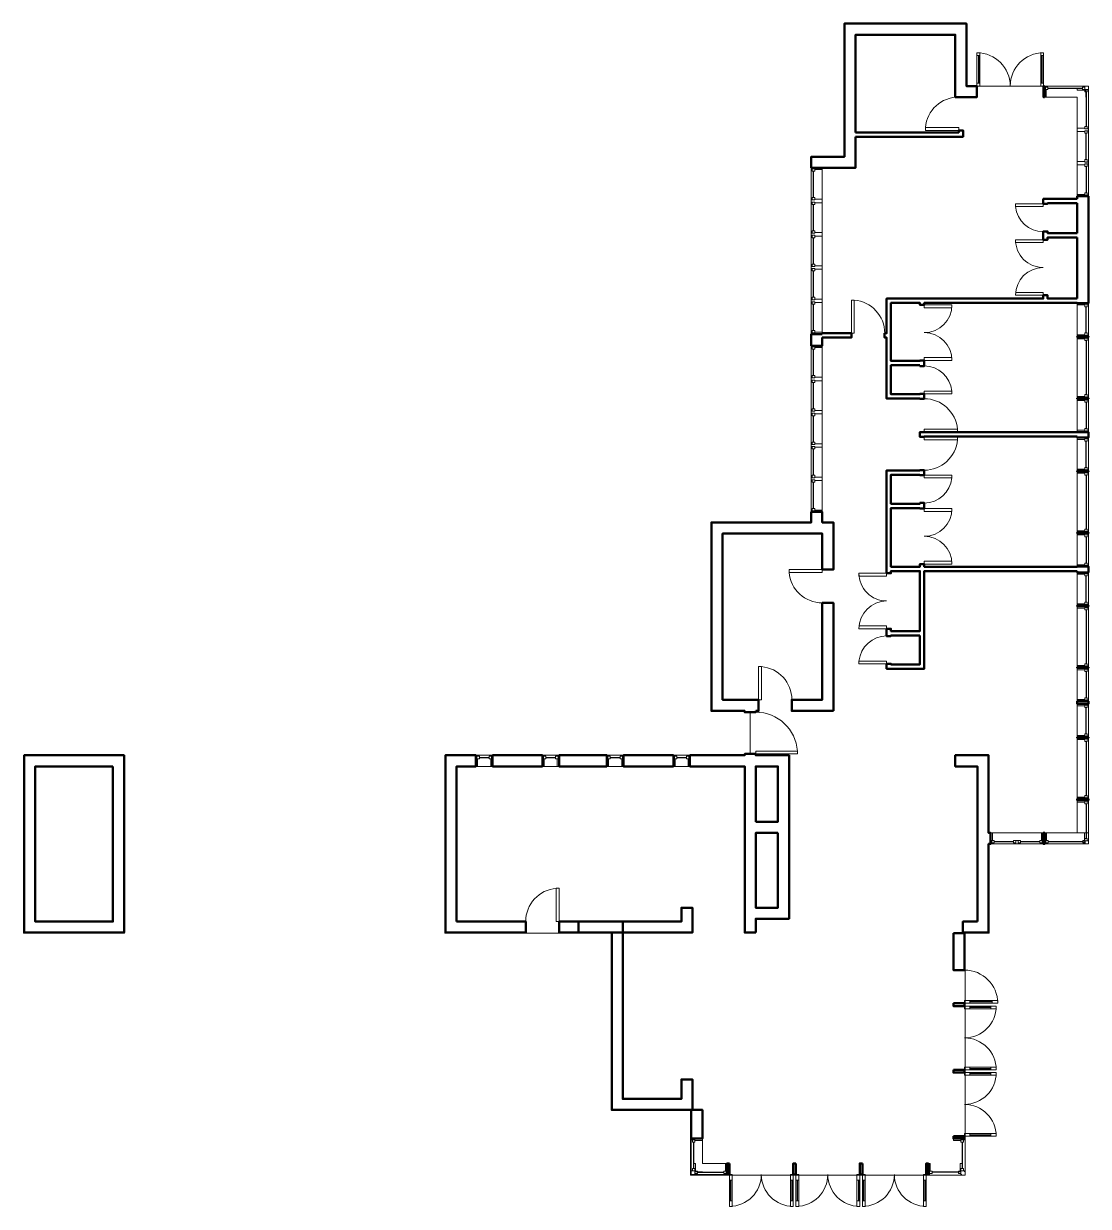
# Model space of a CAD drawing. Header units: inches. Extents: x -421 to 347, y -406 to 447.
import ezdxf

# ---------------------------------------------------------------- set-up
doc = ezdxf.new("R2010")
doc.units = ezdxf.units.IN
doc.header["$MEASUREMENT"] = 0
for name, color, linetype, lineweight in [('A-DOOR', 4, 'Continuous', 13), ('A-DOOR-GLAZ', 140, 'Continuous', 30), ('A-FLOR-OTLN', 80, 'Continuous', 13), ('A-GLAZ-FRAM', 90, 'Continuous', 20), ('A-GLAZ-GLAS', 3, 'Continuous', 30), ('A-WALL', 5, 'Continuous', 13), ('HaynesCAD', 8, 'Continuous', 9), ('I-WALL', 5, 'Continuous', 13)]:
    doc.layers.add(name, color=color, linetype=linetype, lineweight=lineweight)

# ---------------------------------------------------------------- blocks, each defined once
blk = doc.blocks.new('HaynesCAD_Single-Flush - 30_ x 84_-221923-Ground Floor-227157-_3D_')
at = {"layer": 'A-DOOR', "color": 130, "lineweight": 20}
blk.add_polyline3d([(13, 4, 0), (13, 34, 0), (15, 34, 0), (15, 4, 0), (13, 4, 0)], dxfattribs=at)
at = {"layer": 'A-DOOR', "color": 120, "lineweight": 9}
blk.add_arc((15, 4), 30.07, 93.81407, 180, dxfattribs=at)
blk = doc.blocks.new('HaynesCAD_Single-Flush - 24_ x 84_-221919-Ground Floor-227158-_3D_')
at = {"layer": 'A-DOOR', "color": 130, "lineweight": 20}
blk.add_polyline3d([(10, 4, 0), (10, 27.98, 0), (12, 27.98, 0), (12, 4, 0), (10, 4, 0)], dxfattribs=at)
at = {"layer": 'A-DOOR', "color": 120, "lineweight": 9}
blk.add_arc((12, 4), 24.07, 94.76693, 180, dxfattribs=at)
blk = doc.blocks.new('HaynesCAD_Single-Flush - 24_ x 84_-221920-Ground Floor-227159-_3D_')
at = {"layer": 'A-DOOR', "color": 130, "lineweight": 20}
blk.add_polyline3d([(10, -4, 0), (10, -27.98, 0), (12, -27.98, 0), (12, -4, 0), (10, -4, 0)], dxfattribs=at)
at = {"layer": 'A-DOOR', "color": 120, "lineweight": 9}
blk.add_arc((12, -4), 24.07, 180, 265.23307, dxfattribs=at)
blk = doc.blocks.new('HaynesCAD_Single-Flush - 24_ x 84_-221962-Ground Floor-227160-_3D_')
at = {"layer": 'A-DOOR', "color": 130, "lineweight": 20}
blk.add_polyline3d([(10, -1.56, 0), (10, -25.55, 0), (12, -25.55, 0), (12, -1.56, 0), (10, -1.56, 0)], dxfattribs=at)
at = {"layer": 'A-DOOR', "color": 120, "lineweight": 9}
blk.add_arc((12, -1.56), 24.07, 180, 265.23307, dxfattribs=at)
blk = doc.blocks.new('HaynesCAD_Double-Glass 1 - 48_ x 84_-221921-Ground Floor-227161-_3D_')
at = {"layer": 'A-DOOR', "color": 120, "lineweight": 9}
for p, q in [((-24.02, 6.09), (-24.02, 26.09)), ((-22, 6.09), (-22, 26.09)), ((22, 6.09), (22, 26.09)), ((24, 6.09), (24, 26.09))]:
    blk.add_line(p, q, dxfattribs=at)
at = {"layer": 'A-DOOR', "color": 130, "lineweight": 20}
for points in [[(-22, 28.09, 0), (-22, 26.09, 0), (-24.02, 26.09, 0), (-24.02, 28.09, 0), (-22, 28.09, 0)], [(22, 28.09, 0), (24, 28.09, 0), (24, 26.09, 0), (22, 26.09, 0), (22, 28.09, 0)], [(-22, 4.09, 0), (-24.02, 4.09, 0), (-24.02, 6.09, 0), (-22, 6.09, 0), (-22, 4.09, 0)], [(22, 4.09, 0), (24, 4.09, 0), (24, 6.09, 0), (22, 6.09, 0), (22, 4.09, 0)]]:
    blk.add_polyline3d(points, dxfattribs=at)
at = {"layer": 'A-DOOR', "color": 120, "lineweight": 9}
for centre, radius, start, end in [((-24.02, 4.09), 24, 360, 90), ((24, 4.07), 24.02, 90, 179.94994)]:
    blk.add_arc(centre, radius, start, end, dxfattribs=at)
at = {"layer": 'A-DOOR-GLAZ'}
for p, q in [((-23, 26.09), (-23, 6.09)), ((23, 6.09), (23, 26.09))]:
    blk.add_line(p, q, dxfattribs=at)
blk = doc.blocks.new('HaynesCAD_Fixed - 12_ x 36_-221924-Ground Floor-227162-_3D_')
at = {"layer": 'A-GLAZ-FRAM'}
for points in [[(-7.5, 4, 0), (-6.75, 4, 0), (-6.75, 1.5, 0), (-6.25, 1.5, 0), (-6.25, -4, 0), (-7.5, -4, 0)], [(-5, 3.25, 0), (-5, 1.5, 0), (-6.75, 1.5, 0), (-6.75, 3.25, 0), (-5, 3.25, 0)], [(2, 3.25, 0), (2, 1.5, 0), (3.75, 1.5, 0), (3.75, 3.25, 0), (2, 3.25, 0)], [(4.5, -4, 0), (3.25, -4, 0), (3.25, 1.5, 0), (3.75, 1.5, 0), (3.75, 4, 0), (4.5, 4, 0)]]:
    blk.add_polyline3d(points, dxfattribs=at)
at = {"layer": 'A-GLAZ-GLAS'}
blk.add_line((-5, 2.375), (2, 2.375), dxfattribs=at)
blk = doc.blocks.new('HaynesCAD_Single-Flush - 24_ x 84_-221961-Ground Floor-227163-_3D_')
at = {"layer": 'A-DOOR', "color": 130, "lineweight": 20}
blk.add_polyline3d([(10, 1.56, 0), (10, 25.55, 0), (12, 25.55, 0), (12, 1.56, 0), (10, 1.56, 0)], dxfattribs=at)
at = {"layer": 'A-DOOR', "color": 120, "lineweight": 9}
blk.add_arc((12, 1.56), 24.07, 94.76693, 180, dxfattribs=at)
blk = doc.blocks.new('HaynesCAD_Casement with Trim - 24_ x 24_-221925-Ground Floor-227164-_3D_')
at = {"layer": 'A-GLAZ-FRAM'}
for points in [[(-12, 4, 0), (-11.25, 4, 0), (-11.25, 1.5, 0), (-10.75, 1.5, 0), (-10.75, -4, 0), (-12, -4, 0)], [(-9.5, 3.25, 0), (-9.5, 1.5, 0), (-11.25, 1.5, 0), (-11.25, 3.25, 0), (-9.5, 3.25, 0)], [(9.5, 3.25, 0), (9.5, 1.5, 0), (11.25, 1.5, 0), (11.25, 3.25, 0), (9.5, 3.25, 0)], [(12, -4, 0), (10.75, -4, 0), (10.75, 1.5, 0), (11.25, 1.5, 0), (11.25, 4, 0), (12, 4, 0)]]:
    blk.add_polyline3d(points, dxfattribs=at)
at = {"layer": 'A-GLAZ-GLAS'}
blk.add_line((-9.5, 2.375), (9.5, 2.375), dxfattribs=at)
blk = doc.blocks.new('HaynesCAD_Transom with Trim - Haynes Transom-221918-Ground Floor-227165-_3D_')
at = {"layer": 'A-GLAZ-FRAM'}
for points in [[(-13.5, 4, 0), (-12.75, 4, 0), (-12.75, 1.5, 0), (-12.25, 1.5, 0), (-12.25, -4, 0), (-13.5, -4, 0)], [(-11, 3.25, 0), (-11, 1.5, 0), (-12.75, 1.5, 0), (-12.75, 3.25, 0), (-11, 3.25, 0)], [(8, 3.25, 0), (8, 1.5, 0), (9.75, 1.5, 0), (9.75, 3.25, 0), (8, 3.25, 0)], [(10.5, -4, 0), (9.25, -4, 0), (9.25, 1.5, 0), (9.75, 1.5, 0), (9.75, 4, 0), (10.5, 4, 0)]]:
    blk.add_polyline3d(points, dxfattribs=at)
at = {"layer": 'A-GLAZ-GLAS'}
blk.add_line((-11, 2.375), (8, 2.375), dxfattribs=at)
blk = doc.blocks.new('HaynesCAD_Casement with Trim - 24_ x 24_-221927-Ground Floor-227166-_3D_')
at = {"layer": 'A-GLAZ-FRAM'}
for points in [[(-12, -4, 0), (-11.25, -4, 0), (-11.25, -1.5, 0), (-10.75, -1.5, 0), (-10.75, 4, 0), (-12, 4, 0)], [(12, 4, 0), (10.75, 4, 0), (10.75, -1.5, 0), (11.25, -1.5, 0), (11.25, -4, 0), (12, -4, 0)], [(-9.5, -3.25, 0), (-9.5, -1.5, 0), (-11.25, -1.5, 0), (-11.25, -3.25, 0), (-9.5, -3.25, 0)], [(9.5, -3.25, 0), (9.5, -1.5, 0), (11.25, -1.5, 0), (11.25, -3.25, 0), (9.5, -3.25, 0)]]:
    blk.add_polyline3d(points, dxfattribs=at)
at = {"layer": 'A-GLAZ-GLAS'}
blk.add_line((-9.5, -2.375), (9.5, -2.375), dxfattribs=at)
blk = doc.blocks.new('HaynesCAD_Fixed with Trim - 44_ x 24_-221932-Ground Floor-227167-_3D_')
at = {"layer": 'A-GLAZ-FRAM'}
for points in [[(-23.5, 4, 0), (-22.75, 4, 0), (-22.75, 1.5, 0), (-22.25, 1.5, 0), (-22.25, -4, 0), (-23.5, -4, 0)], [(-21, 3.25, 0), (-21, 1.5, 0), (-22.75, 1.5, 0), (-22.75, 3.25, 0), (-21, 3.25, 0)], [(18, 3.25, 0), (18, 1.5, 0), (19.75, 1.5, 0), (19.75, 3.25, 0), (18, 3.25, 0)], [(20.5, -4, 0), (19.25, -4, 0), (19.25, 1.5, 0), (19.75, 1.5, 0), (19.75, 4, 0), (20.5, 4, 0)]]:
    blk.add_polyline3d(points, dxfattribs=at)
at = {"layer": 'A-GLAZ-GLAS'}
blk.add_line((-21, 2.375), (18, 2.375), dxfattribs=at)
blk = doc.blocks.new('HaynesCAD_Casement with Trim - 24_ x 48_-221929-Ground Floor-227168-_3D_')
at = {"layer": 'A-GLAZ-FRAM'}
for points in [[(-12, 4, 0), (-11.25, 4, 0), (-11.25, 1.5, 0), (-10.75, 1.5, 0), (-10.75, -4, 0), (-12, -4, 0)], [(-9.5, 3.25, 0), (-9.5, 1.5, 0), (-11.25, 1.5, 0), (-11.25, 3.25, 0), (-9.5, 3.25, 0)], [(9.5, 3.25, 0), (9.5, 1.5, 0), (11.25, 1.5, 0), (11.25, 3.25, 0), (9.5, 3.25, 0)], [(12, -4, 0), (10.75, -4, 0), (10.75, 1.5, 0), (11.25, 1.5, 0), (11.25, 4, 0), (12, 4, 0)]]:
    blk.add_polyline3d(points, dxfattribs=at)
at = {"layer": 'A-GLAZ-GLAS'}
blk.add_line((-9.5, 2.375), (9.5, 2.375), dxfattribs=at)
blk = doc.blocks.new('HaynesCAD_Casement with Trim - 24_ x 48_-221928-Ground Floor-227169-_3D_')
at = {"layer": 'A-GLAZ-FRAM'}
for points in [[(-12, -4, 0), (-11.25, -4, 0), (-11.25, -1.5, 0), (-10.75, -1.5, 0), (-10.75, 4, 0), (-12, 4, 0)], [(12, 4, 0), (10.75, 4, 0), (10.75, -1.5, 0), (11.25, -1.5, 0), (11.25, -4, 0), (12, -4, 0)], [(-9.5, -3.25, 0), (-9.5, -1.5, 0), (-11.25, -1.5, 0), (-11.25, -3.25, 0), (-9.5, -3.25, 0)], [(9.5, -3.25, 0), (9.5, -1.5, 0), (11.25, -1.5, 0), (11.25, -3.25, 0), (9.5, -3.25, 0)]]:
    blk.add_polyline3d(points, dxfattribs=at)
at = {"layer": 'A-GLAZ-GLAS'}
blk.add_line((-9.5, -2.375), (9.5, -2.375), dxfattribs=at)
blk = doc.blocks.new('HaynesCAD_Fixed with Trim - 44_ x 48_-221931-Ground Floor-227170-_3D_')
at = {"layer": 'A-GLAZ-FRAM'}
for points in [[(-23.5, 4, 0), (-22.75, 4, 0), (-22.75, 1.5, 0), (-22.25, 1.5, 0), (-22.25, -4, 0), (-23.5, -4, 0)], [(-21, 3.25, 0), (-21, 1.5, 0), (-22.75, 1.5, 0), (-22.75, 3.25, 0), (-21, 3.25, 0)], [(18, 3.25, 0), (18, 1.5, 0), (19.75, 1.5, 0), (19.75, 3.25, 0), (18, 3.25, 0)], [(20.5, -4, 0), (19.25, -4, 0), (19.25, 1.5, 0), (19.75, 1.5, 0), (19.75, 4, 0), (20.5, 4, 0)]]:
    blk.add_polyline3d(points, dxfattribs=at)
at = {"layer": 'A-GLAZ-GLAS'}
blk.add_line((-21, 2.375), (18, 2.375), dxfattribs=at)
blk = doc.blocks.new('HaynesCAD_Fixed-Frameless Left - 30_ x 48_-221930-Ground Floor-227171-_3D_')
at = {"layer": 'A-GLAZ-FRAM'}
for points in [[(-16.5, 4, 0), (-15.75, 4, 0), (-15.75, 1.5, 0), (-15.25, 1.5, 0), (-15.25, -4, 0), (-16.5, -4, 0)], [(-14, 3.25, 0), (-14, 1.5, 0), (-15.75, 1.5, 0), (-15.75, 3.25, 0), (-14, 3.25, 0)], [(11, 3.25, 0), (11, 1.5, 0), (12.75, 1.5, 0), (12.75, 3.25, 0), (11, 3.25, 0)], [(13.5, -4, 0), (13.5, 1.5, 0), (12.75, 1.5, 0), (12.75, 4, 0), (13.5, 4, 0)]]:
    blk.add_polyline3d(points, dxfattribs=at)
at = {"layer": 'A-GLAZ-GLAS'}
blk.add_line((-14, 2.375), (11, 2.375), dxfattribs=at)
blk = doc.blocks.new('HaynesCAD_Fixed-Frameless Right - 30_ x 48_-221933-Ground Floor-227172-_3D_')
at = {"layer": 'A-GLAZ-FRAM'}
for points in [[(-16.5, 4, 0), (-15.75, 4, 0), (-15.75, 1.5, 0), (-15.25, 1.5, 0), (-15.25, -4, 0), (-16.5, -4, 0)], [(-14, 3.25, 0), (-14, 1.5, 0), (-15.75, 1.5, 0), (-15.75, 3.25, 0), (-14, 3.25, 0)], [(11, 3.25, 0), (11, 1.5, 0), (12.75, 1.5, 0), (12.75, 3.25, 0), (11, 3.25, 0)], [(13.5, -4, 0), (12.25, -4, 0), (12.25, 1.5, 0), (12.75, 1.5, 0), (12.75, 4, 0), (13.5, 4, 0)]]:
    blk.add_polyline3d(points, dxfattribs=at)
at = {"layer": 'A-GLAZ-GLAS'}
blk.add_line((-14, 2.375), (11, 2.375), dxfattribs=at)
blk = doc.blocks.new('HaynesCAD_Fixed-Frameless Right - 30_ x 24_-221926-Ground Floor-227173-_3D_')
at = {"layer": 'A-GLAZ-FRAM'}
for points in [[(-16.5, 4, 0), (-15.75, 4, 0), (-15.75, 1.5, 0), (-15.25, 1.5, 0), (-15.25, -4, 0), (-16.5, -4, 0)], [(-14, 3.25, 0), (-14, 1.5, 0), (-15.75, 1.5, 0), (-15.75, 3.25, 0), (-14, 3.25, 0)], [(11, 3.25, 0), (11, 1.5, 0), (12.75, 1.5, 0), (12.75, 3.25, 0), (11, 3.25, 0)], [(13.5, -4, 0), (12.25, -4, 0), (12.25, 1.5, 0), (12.75, 1.5, 0), (12.75, 4, 0), (13.5, 4, 0)]]:
    blk.add_polyline3d(points, dxfattribs=at)
at = {"layer": 'A-GLAZ-GLAS'}
blk.add_line((-14, 2.375), (11, 2.375), dxfattribs=at)
blk = doc.blocks.new('HaynesCAD_Fixed-Frameless Left - 30_ x 24_-221922-Ground Floor-227174-_3D_')
at = {"layer": 'A-GLAZ-FRAM'}
for points in [[(-16.5, 4, 0), (-15.75, 4, 0), (-15.75, 1.5, 0), (-15.25, 1.5, 0), (-15.25, -4, 0), (-16.5, -4, 0)], [(-14, 3.25, 0), (-14, 1.5, 0), (-15.75, 1.5, 0), (-15.75, 3.25, 0), (-14, 3.25, 0)], [(11, 3.25, 0), (11, 1.5, 0), (12.75, 1.5, 0), (12.75, 3.25, 0), (11, 3.25, 0)], [(13.5, -4, 0), (13.5, 1.5, 0), (12.75, 1.5, 0), (12.75, 4, 0), (13.5, 4, 0)]]:
    blk.add_polyline3d(points, dxfattribs=at)
at = {"layer": 'A-GLAZ-GLAS'}
blk.add_line((-14, 2.375), (11, 2.375), dxfattribs=at)
blk = doc.blocks.new('HaynesCAD_Casement Dbl with Trim - 38_ x 48_-221934-Ground Floor-227175-_3D_')
at = {"layer": 'A-GLAZ-FRAM'}
for points in [[(-19, 4.75, 0), (-18.25, 4.75, 0), (-18.25, 2.25, 0), (-17.75, 2.25, 0), (-17.75, -3.25, 0), (-19, -3.25, 0)], [(-16.5, 4, 0), (-16.5, 2.25, 0), (-18.25, 2.25, 0), (-18.25, 4, 0), (-16.5, 4, 0)], [(-0.75, 4, 0), (-0.75, 2.25, 0), (-2.5, 2.25, 0), (-2.5, 4, 0), (-0.75, 4, 0)], [(0.75, 4.75, 0), (0.75, 2.25, 0), (-0.75, 2.25, 0), (-0.75, 4.75, 0), (0.75, 4.75, 0)], [(0.75, 4, 0), (0.75, 2.25, 0), (2.5, 2.25, 0), (2.5, 4, 0), (0.75, 4, 0)], [(16.5, 4, 0), (16.5, 2.25, 0), (18.25, 2.25, 0), (18.25, 4, 0), (16.5, 4, 0)], [(17.75, 2.25, 0), (17.75, -3.25, 0), (19, -3.25, 0)], [(18.25, 2.25, 0), (18.25, 4.75, 0), (19, 4.75, 0)]]:
    blk.add_polyline3d(points, dxfattribs=at)
at = {"layer": 'A-GLAZ-GLAS'}
for p, q in [((-16.5, 3.125), (-2.5, 3.125)), ((2.5, 3.125), (16.5, 3.125))]:
    blk.add_line(p, q, dxfattribs=at)
blk = doc.blocks.new('HaynesCAD_Double-Glass 1 - 48_ x 102_-222004-Ground Floor-227176-_3D_')
at = {"layer": 'A-DOOR', "color": 120, "lineweight": 9}
for p, q in [((-23.02, -8.09), (-23.02, -23.09)), ((-21, -8.09), (-21, -23.09)), ((21, -8.09), (21, -23.09)), ((23, -8.09), (23, -23.09))]:
    blk.add_line(p, q, dxfattribs=at)
at = {"layer": 'A-DOOR', "color": 130, "lineweight": 20}
for points in [[(-21, -4.09, 0), (-23.02, -4.09, 0), (-23.02, -8.09, 0), (-21, -8.09, 0), (-21, -4.09, 0)], [(21, -4.09, 0), (23, -4.09, 0), (23, -8.09, 0), (21, -8.09, 0), (21, -4.09, 0)], [(-21, -27.09, 0), (-21, -23.09, 0), (-23.02, -23.09, 0), (-23.02, -27.09, 0), (-21, -27.09, 0)], [(21, -27.09, 0), (23, -27.09, 0), (23, -23.09, 0), (21, -23.09, 0), (21, -27.09, 0)]]:
    blk.add_polyline3d(points, dxfattribs=at)
at = {"layer": 'A-DOOR', "color": 120, "lineweight": 9}
for centre, radius, start, end in [((-23.02, -4.09), 23, 270, 0), ((23, -4.07), 23.02, 180.05224, 270)]:
    blk.add_arc(centre, radius, start, end, dxfattribs=at)
at = {"layer": 'A-DOOR-GLAZ'}
for p, q in [((-22, -23.09), (-22, -8.09)), ((22, -8.09), (22, -23.09))]:
    blk.add_line(p, q, dxfattribs=at)
blk = doc.blocks.new('HaynesCAD_Double-Glass 1 - 48_ x 102_-222007-Ground Floor-227177-_3D_')
at = {"layer": 'A-DOOR', "color": 120, "lineweight": 9}
for p, q in [((-23.02, 8.09), (-23.02, 23.09)), ((-21, 8.09), (-21, 23.09)), ((21, 8.09), (21, 23.09)), ((23, 8.09), (23, 23.09))]:
    blk.add_line(p, q, dxfattribs=at)
at = {"layer": 'A-DOOR', "color": 130, "lineweight": 20}
for points in [[(-21, 27.09, 0), (-21, 23.09, 0), (-23.02, 23.09, 0), (-23.02, 27.09, 0), (-21, 27.09, 0)], [(21, 27.09, 0), (23, 27.09, 0), (23, 23.09, 0), (21, 23.09, 0), (21, 27.09, 0)], [(-21, 4.09, 0), (-23.02, 4.09, 0), (-23.02, 8.09, 0), (-21, 8.09, 0), (-21, 4.09, 0)], [(21, 4.09, 0), (23, 4.09, 0), (23, 8.09, 0), (21, 8.09, 0), (21, 4.09, 0)]]:
    blk.add_polyline3d(points, dxfattribs=at)
at = {"layer": 'A-DOOR', "color": 120, "lineweight": 9}
for centre, radius, start, end in [((-23.02, 4.09), 23, 360, 90), ((23, 4.07), 23.02, 90, 179.94776)]:
    blk.add_arc(centre, radius, start, end, dxfattribs=at)
at = {"layer": 'A-DOOR-GLAZ'}
for p, q in [((-22, 23.09), (-22, 8.09)), ((22, 8.09), (22, 23.09))]:
    blk.add_line(p, q, dxfattribs=at)
blk = doc.blocks.new('HaynesCAD_Single-Glass 1 - 24_ x 102_-222008-Ground Floor-227178-_3D_')
at = {"layer": 'A-DOOR', "color": 120, "lineweight": 9}
for p, q in [((10, 8), (10, 24)), ((12, 8), (12, 24))]:
    blk.add_line(p, q, dxfattribs=at)
at = {"layer": 'A-DOOR', "color": 130, "lineweight": 20}
for points in [[(10, 28, 0), (12, 28, 0), (12, 24, 0), (10, 24, 0), (10, 28, 0)], [(10, 4, 0), (10, 8, 0), (12, 8, 0), (12, 4, 0), (10, 4, 0)]]:
    blk.add_polyline3d(points, dxfattribs=at)
at = {"layer": 'A-DOOR', "color": 120, "lineweight": 9}
blk.add_arc((12, 4), 24, 90, 180, dxfattribs=at)
at = {"layer": 'A-DOOR-GLAZ'}
blk.add_line((11, 24), (11, 8), dxfattribs=at)
blk = doc.blocks.new('HaynesCAD_Fixed-Frameless Right - 24_ x 78_-222003-Ground Floor-227179-_3D_')
at = {"layer": 'A-GLAZ-FRAM'}
for points in [[(-13.5, -4, 0), (-12.75, -4, 0), (-12.75, -1.5, 0), (-12.25, -1.5, 0), (-12.25, 4, 0), (-13.5, 4, 0)], [(10.5, 4, 0), (9.25, 4, 0), (9.25, -1.5, 0), (9.75, -1.5, 0), (9.75, -4, 0), (10.5, -4, 0)], [(-11, -3.25, 0), (-11, -1.5, 0), (-12.75, -1.5, 0), (-12.75, -3.25, 0), (-11, -3.25, 0)], [(8, -3.25, 0), (8, -1.5, 0), (9.75, -1.5, 0), (9.75, -3.25, 0), (8, -3.25, 0)]]:
    blk.add_polyline3d(points, dxfattribs=at)
at = {"layer": 'A-GLAZ-GLAS'}
blk.add_line((-11, -2.375), (8, -2.375), dxfattribs=at)
blk = doc.blocks.new('HaynesCAD_Fixed-Frameless Left - 24_ x 102_-222006-Ground Floor-227180-_3D_')
at = {"layer": 'A-GLAZ-FRAM'}
for points in [[(-13.5, 4, 0), (-12.75, 4, 0), (-12.75, 1.5, 0), (-12.25, 1.5, 0), (-12.25, -4, 0), (-13.5, -4, 0)], [(-11, 3.25, 0), (-11, 1.5, 0), (-12.75, 1.5, 0), (-12.75, 3.25, 0), (-11, 3.25, 0)], [(8, 3.25, 0), (8, 1.5, 0), (9.75, 1.5, 0), (9.75, 3.25, 0), (8, 3.25, 0)], [(10.5, -4, 0), (10.5, 1.5, 0), (9.75, 1.5, 0), (9.75, 4, 0), (10.5, 4, 0)]]:
    blk.add_polyline3d(points, dxfattribs=at)
at = {"layer": 'A-GLAZ-GLAS'}
blk.add_line((-11, 2.375), (8, 2.375), dxfattribs=at)
blk = doc.blocks.new('HaynesCAD_Fixed-Frameless Right - 24_ x 102_-222005-Ground Floor-227181-_3D_')
at = {"layer": 'A-GLAZ-FRAM'}
for points in [[(-13.5, 4, 0), (-12.75, 4, 0), (-12.75, 1.5, 0), (-12.25, 1.5, 0), (-12.25, -4, 0), (-13.5, -4, 0)], [(-11, 3.25, 0), (-11, 1.5, 0), (-12.75, 1.5, 0), (-12.75, 3.25, 0), (-11, 3.25, 0)], [(8, 3.25, 0), (8, 1.5, 0), (9.75, 1.5, 0), (9.75, 3.25, 0), (8, 3.25, 0)], [(10.5, -4, 0), (9.25, -4, 0), (9.25, 1.5, 0), (9.75, 1.5, 0), (9.75, 4, 0), (10.5, 4, 0)]]:
    blk.add_polyline3d(points, dxfattribs=at)
at = {"layer": 'A-GLAZ-GLAS'}
blk.add_line((-11, 2.375), (8, 2.375), dxfattribs=at)
blk = doc.blocks.new('HaynesCAD_Fixed-Frameless Left - 24_ x 78_-222002-Ground Floor-227182-_3D_')
at = {"layer": 'A-GLAZ-FRAM'}
for points in [[(-13.5, -4, 0), (-12.75, -4, 0), (-12.75, -1.5, 0), (-12.25, -1.5, 0), (-12.25, 4, 0), (-13.5, 4, 0)], [(10.5, 4, 0), (10.5, -1.5, 0), (9.75, -1.5, 0), (9.75, -4, 0), (10.5, -4, 0)], [(-11, -3.25, 0), (-11, -1.5, 0), (-12.75, -1.5, 0), (-12.75, -3.25, 0), (-11, -3.25, 0)], [(8, -3.25, 0), (8, -1.5, 0), (9.75, -1.5, 0), (9.75, -3.25, 0), (8, -3.25, 0)]]:
    blk.add_polyline3d(points, dxfattribs=at)
at = {"layer": 'A-GLAZ-GLAS'}
blk.add_line((-11, -2.375), (8, -2.375), dxfattribs=at)
blk = doc.blocks.new('HaynesCAD_Double-Flush - 40_ x 84_-221966-Ground Floor-227183-_3D_')
at = {"layer": 'A-DOOR', "color": 130, "lineweight": 20}
for points in [[(-18, -1.56, 0), (-18, -21.56, 0), (-20, -21.56, 0), (-20, -1.56, 0), (-18, -1.56, 0)], [(18, -21.46, 0), (18, -1.56, 0), (20, -1.56, 0), (20, -21.56, 0)]]:
    blk.add_polyline3d(points, dxfattribs=at)
at = {"layer": 'A-DOOR', "color": 120, "lineweight": 9}
for centre, start, end in [((-20, -1.56), 270, 360), ((20, -1.56), 180, 270)]:
    blk.add_arc(centre, 20, start, end, dxfattribs=at)
blk = doc.blocks.new('HaynesCAD_Double-Flush - 40_ x 84_-221963-Ground Floor-227184-_3D_')
at = {"layer": 'A-DOOR', "color": 130, "lineweight": 20}
for points in [[(-18, 1.56, 0), (-18, 21.56, 0), (-20, 21.56, 0), (-20, 1.56, 0), (-18, 1.56, 0)], [(18, 21.46, 0), (18, 1.56, 0), (20, 1.56, 0), (20, 21.56, 0)]]:
    blk.add_polyline3d(points, dxfattribs=at)
at = {"layer": 'A-DOOR', "color": 120, "lineweight": 9}
for centre, start, end in [((-20, 1.56), 0, 90), ((20, 1.56), 90, 180)]:
    blk.add_arc(centre, 20, start, end, dxfattribs=at)
blk = doc.blocks.new('HaynesCAD_Single-Flush - 20_ x 84_-221964-Ground Floor-227185-_3D_')
at = {"layer": 'A-DOOR', "color": 130, "lineweight": 20}
blk.add_polyline3d([(8, -1.56, 0), (8, -21.53, 0), (10, -21.53, 0), (10, -1.56, 0), (8, -1.56, 0)], dxfattribs=at)
at = {"layer": 'A-DOOR', "color": 120, "lineweight": 9}
blk.add_arc((10, -1.56), 20.07, 180, 264.27994, dxfattribs=at)
blk = doc.blocks.new('HaynesCAD_Single-Flush - 20_ x 84_-221965-Ground Floor-227186-_3D_')
at = {"layer": 'A-DOOR', "color": 130, "lineweight": 20}
blk.add_polyline3d([(8, 1.56, 0), (8, 21.53, 0), (10, 21.53, 0), (10, 1.56, 0), (8, 1.56, 0)], dxfattribs=at)
at = {"layer": 'A-DOOR', "color": 120, "lineweight": 9}
blk.add_arc((10, 1.56), 20.07, 95.72006, 180, dxfattribs=at)
blk = doc.blocks.new('HaynesCAD-227156-_3D_')
at = {"layer": 'A-FLOR-OTLN'}
for p, q in [((315.04, 402.03), (267.04, 402.03)), ((103.41, -49.97), (103.41, -79.97))]:
    blk.add_line(p, q, dxfattribs=at)
for points in [[(75.41, -48.97, 0), (75.41, -49.41, 0), (99.41, -49.41, 0)], [(-420.59, -80.97, 0), (-421.02, -80.97, 0), (-421.02, -209.41, 0), (-348.15, -209.41, 0), (-348.15, -80.97, 0), (-348.59, -80.97, 0)], [(-116.59, -81.6, 0), (-117.02, -81.6, 0), (-117.02, -209.41, 0), (3.41, -209.41, 0)], [(60.35, -336.97, 0), (60.35, -384.03, 0), (258.48, -384.03, 0), (258.48, -209.41, 0), (275.85, -209.41, 0), (275.85, -144.97, 0)]]:
    blk.add_polyline3d(points, dxfattribs=at)
at = {"layer": 'A-WALL'}
for p, q in [((147.41, 223.03), (147.41, 343.03)), ((155.41, 343.03), (155.41, 223.59)), ((339.41, 221.28), (339.41, 245.28)), ((347.41, 245.28), (347.41, 221.28)), ((147.41, 94.59), (147.41, 214.59)), ((155.41, 214.59), (155.41, 94.59)), ((339.41, 176.78), (339.41, 220.78)), ((347.41, 220.78), (347.41, 176.78)), ((339.41, 152.28), (339.41, 176.28)), ((347.41, 176.28), (347.41, 152.28)), ((339.41, 124.28), (339.41, 148.28)), ((347.41, 148.28), (347.41, 124.28)), ((339.41, 79.78), (339.41, 123.78)), ((347.41, 123.78), (347.41, 79.78)), ((339.41, 55.28), (339.41, 79.28)), ((347.41, 79.28), (347.41, 55.28)), ((339.41, 27.03), (339.41, 51.03)), ((347.41, 51.03), (347.41, 27.03)), ((339.41, -17.47), (339.41, 26.53)), ((347.41, 26.53), (347.41, -17.47)), ((339.41, -41.97), (339.41, -17.97)), ((347.41, -17.97), (347.41, -41.97)), ((339.41, -67.97), (339.41, -43.97)), ((347.41, -43.97), (347.41, -67.97)), ((339.41, -112.47), (339.41, -68.47)), ((347.41, -68.47), (347.41, -112.47)), ((-94.59, -80.97), (-82.59, -80.97)), ((-46.59, -80.97), (-34.59, -80.97)), ((-0.09, -80.97), (11.91, -80.97)), ((47.91, -80.97), (59.91, -80.97)), ((-82.59, -88.97), (-94.59, -88.97)), ((-34.59, -88.97), (-46.59, -88.97)), ((11.91, -88.97), (-0.09, -88.97)), ((59.91, -88.97), (47.91, -88.97)), ((339.41, -136.97), (339.41, -113.47)), ((276.91, -136.97), (314.91, -136.97)), ((314.91, -144.97), (276.91, -144.97)), ((315.91, -136.97), (347.41, -136.97))]:
    blk.add_line(p, q, dxfattribs=at)
at = {"layer": 'A-WALL', "color": 170, "lineweight": 50}
for p, q in [((339.41, 317.47), (339.41, 295.84)), ((339.41, 292.72), (339.41, 248.59)), ((-20.59, -200.97), (-20.59, -208.97))]:
    blk.add_line(p, q, dxfattribs=at)
for points in [[(179.41, 368.59, 0), (179.41, 439.03, 0), (251.41, 439.03, 0), (251.41, 394.03, 0), (267.04, 394.03, 0), (267.04, 402.03, 0), (259.41, 402.03, 0), (259.41, 447.03, 0), (171.41, 447.03, 0), (171.41, 351.03, 0), (147.41, 351.03, 0), (147.41, 343.03, 0), (179.41, 343.03, 0), (179.41, 365.47, 0)], [(315.66, 402.03, 0), (315.04, 402.03, 0), (315.04, 394.03, 0), (315.66, 394.03, 0), (315.66, 402.03, 0)], [(339.41, 245.47, 0), (339.41, 245.28, 0), (347.41, 245.28, 0), (347.41, 322.5, 0), (339.41, 322.5, 0), (339.41, 320.59, 0)], [(155.41, 223.03, 0), (147.41, 223.03, 0), (147.41, 214.59, 0), (155.41, 214.59, 0), (155.41, 220.47, 0)], [(339.41, 221.28, 0), (339.41, 220.78, 0), (347.41, 220.78, 0), (347.41, 221.28, 0), (339.41, 221.28, 0)], [(339.41, 176.78, 0), (339.41, 176.28, 0), (347.41, 176.28, 0), (347.41, 176.78, 0), (339.41, 176.78, 0)], [(339.41, 148.97, 0), (339.41, 148.28, 0), (347.41, 148.28, 0), (347.41, 152.28, 0), (339.41, 152.28, 0), (339.41, 152.09, 0)], [(339.41, 124.28, 0), (339.41, 123.78, 0), (347.41, 123.78, 0), (347.41, 124.28, 0), (339.41, 124.28, 0)], [(107.41, -48.97, 0), (109.41, -48.97, 0), (109.41, -40.97, 0), (83.41, -40.97, 0), (83.41, 79.03, 0), (155.41, 79.03, 0), (155.41, 53.03, 0), (163.41, 53.03, 0), (163.41, 87.03, 0), (155.41, 87.03, 0), (155.41, 94.59, 0), (147.41, 94.59, 0), (147.41, 87.03, 0), (75.41, 87.03, 0), (75.41, -48.97, 0), (99.41, -48.97, 0), (99.41, -49.97, 0), (107.41, -49.97, 0), (107.41, -48.97, 0)], [(339.41, 79.78, 0), (339.41, 79.28, 0), (347.41, 79.28, 0), (347.41, 79.78, 0), (339.41, 79.78, 0)], [(339.41, 51.9, 0), (339.41, 51.03, 0), (347.41, 51.03, 0), (347.41, 55.28, 0), (339.41, 55.28, 0), (339.41, 55.03, 0)], [(163.41, -48.97, 0), (163.41, 29.03, 0), (155.41, 29.03, 0), (155.41, -40.97, 0), (133.41, -40.97, 0), (133.41, -48.97, 0), (163.41, -48.97, 0)], [(339.41, 27.03, 0), (339.41, 26.53, 0), (347.41, 26.53, 0), (347.41, 27.03, 0), (339.41, 27.03, 0)], [(339.41, -17.47, 0), (339.41, -17.97, 0), (347.41, -17.97, 0), (347.41, -17.47, 0), (339.41, -17.47, 0)], [(339.41, -41.97, 0), (339.41, -43.97, 0), (347.41, -43.97, 0), (347.41, -41.97, 0), (339.41, -41.97, 0)], [(339.41, -67.97, 0), (339.41, -68.47, 0), (347.41, -68.47, 0), (347.41, -67.97, 0), (339.41, -67.97, 0)], [(-420.59, -80.97, 0), (-420.59, -208.97, 0), (-348.59, -208.97, 0), (-348.59, -80.97, 0), (-420.59, -80.97, 0)], [(-108.59, -200.97, 0), (-108.59, -88.97, 0), (-94.59, -88.97, 0), (-94.59, -80.97, 0), (-116.59, -80.97, 0), (-116.59, -208.97, 0), (-58.59, -208.97, 0), (-58.59, -200.97, 0), (-108.59, -200.97, 0)], [(-46.59, -80.97, 0), (-82.59, -80.97, 0), (-82.59, -88.97, 0), (-46.59, -88.97, 0), (-46.59, -80.97, 0)], [(-0.09, -88.97, 0), (-0.09, -80.97, 0), (-34.59, -80.97, 0), (-34.59, -88.97, 0), (-0.09, -88.97, 0)], [(47.91, -80.97, 0), (11.91, -80.97, 0), (11.91, -88.97, 0), (47.91, -88.97, 0), (47.91, -80.97, 0)], [(107.41, -208.97, 0), (107.41, -198.97, 0), (131.41, -198.97, 0), (131.41, -80.97, 0), (107.41, -80.97, 0), (107.41, -79.97, 0), (99.41, -79.97, 0), (99.41, -80.97, 0), (59.91, -80.97, 0), (59.91, -88.97, 0), (99.41, -88.97, 0), (99.41, -208.97, 0), (107.41, -208.97, 0)], [(267.41, -200.97, 0), (256.85, -200.97, 0), (256.85, -208.97, 0), (275.41, -208.97, 0), (275.41, -144.97, 0), (276.91, -144.97, 0), (276.91, -136.97, 0), (275.41, -136.97, 0), (275.41, -80.97, 0), (251.41, -80.97, 0), (251.41, -88.97, 0), (267.41, -88.97, 0), (267.41, -200.97, 0)], [(-356.59, -88.97, 0), (-356.59, -200.97, 0), (-412.59, -200.97, 0), (-412.59, -88.97, 0), (-356.59, -88.97, 0)], [(107.41, -128.97, 0), (107.41, -88.97, 0), (123.41, -88.97, 0), (123.41, -128.97, 0), (107.41, -128.97, 0)], [(339.41, -112.47, 0), (339.41, -113.47, 0), (347.41, -113.47, 0), (347.41, -112.47, 0), (339.41, -112.47, 0)], [(123.41, -136.97, 0), (123.41, -190.97, 0), (107.41, -190.97, 0), (107.41, -136.97, 0), (123.41, -136.97, 0)], [(315.91, -136.97, 0), (314.91, -136.97, 0), (314.91, -144.97, 0), (315.91, -144.97, 0), (315.91, -136.97, 0)], [(-34.59, -200.97, 0), (-34.59, -208.97, 0), (61.66, -208.97, 0), (61.66, -190.97, 0), (53.66, -190.97, 0), (53.66, -200.97, 0), (-34.59, -200.97, 0)], [(3.41, -208.97, 0), (3.41, -336.97, 0), (60.85, -336.97, 0), (60.85, -357.66, 0), (68.85, -357.66, 0), (68.85, -336.97, 0), (61.66, -336.97, 0), (61.66, -314.97, 0), (53.66, -314.97, 0), (53.66, -328.97, 0), (11.41, -328.97, 0), (11.41, -200.97, 0)], [(249.98, -209.41, 0), (249.98, -235.97, 0), (257.98, -235.97, 0), (257.98, -209.41, 0), (249.98, -209.41, 0)], [(249.98, -259.97, 0), (249.98, -261.97, 0), (257.98, -261.97, 0), (257.98, -259.97, 0), (249.98, -259.97, 0)], [(249.98, -307.97, 0), (249.98, -309.97, 0), (257.98, -309.97, 0), (257.98, -307.97, 0), (249.98, -307.97, 0)], [(249.98, -355.97, 0), (249.98, -357.66, 0), (257.98, -357.66, 0), (257.98, -355.97, 0), (249.98, -355.97, 0)], [(88.41, -375.53, 0), (86.73, -375.53, 0), (86.73, -383.53, 0), (88.41, -383.53, 0), (88.41, -375.53, 0)], [(136.41, -375.53, 0), (134.41, -375.53, 0), (134.41, -383.53, 0), (136.41, -383.53, 0), (136.41, -375.53, 0)], [(184.41, -375.53, 0), (182.41, -375.53, 0), (182.41, -383.53, 0), (184.41, -383.53, 0), (184.41, -375.53, 0)], [(232.1, -375.53, 0), (230.41, -375.53, 0), (230.41, -383.53, 0), (232.1, -383.53, 0), (232.1, -375.53, 0)]]:
    blk.add_polyline3d(points, dxfattribs=at)
at = {"layer": 'A-WALL'}
for points in [[(315.66, 402.03, 0), (347.41, 402.03, 0), (347.41, 322.5, 0)], [(339.41, 322.5, 0), (339.41, 394.03, 0), (315.66, 394.03, 0)], [(347.41, -113.47, 0), (347.41, -144.97, 0), (315.91, -144.97, 0)], [(86.73, -383.53, 0), (60.85, -383.53, 0), (60.85, -357.66, 0)], [(68.85, -357.66, 0), (68.85, -375.53, 0), (86.73, -375.53, 0)]]:
    blk.add_polyline3d(points, dxfattribs=at)
at = {"layer": 'I-WALL', "color": 170, "lineweight": 50}
for points in [[(179.41, 365.47, 0), (256.98, 365.47, 0), (256.98, 370.03, 0), (253.85, 370.03, 0), (253.85, 368.59, 0), (179.41, 368.59, 0)], [(339.41, 320.59, 0), (314.85, 320.59, 0), (314.85, 317.03, 0), (317.98, 317.03, 0), (317.98, 317.47, 0), (339.41, 317.47, 0)], [(339.41, 295.84, 0), (317.98, 295.84, 0), (317.98, 297.03, 0), (314.85, 297.03, 0), (314.85, 291.03, 0), (317.98, 291.03, 0), (317.98, 292.72, 0), (339.41, 292.72, 0)], [(339.41, 248.59, 0), (317.98, 248.59, 0), (317.98, 251.03, 0), (314.85, 251.03, 0), (314.85, 248.59, 0), (201.85, 248.59, 0), (201.85, 223.59, 0), (200.41, 223.59, 0), (200.41, 220.47, 0), (201.85, 220.47, 0), (201.85, 176.47, 0), (225.85, 176.47, 0), (225.85, 176.28, 0), (228.98, 176.28, 0), (228.98, 179.9, 0), (225.85, 179.9, 0), (225.85, 179.59, 0), (204.98, 179.59, 0), (204.98, 200.47, 0), (225.85, 200.47, 0)], [(225.85, 200.47, 0), (225.85, 199.9, 0), (228.98, 199.9, 0), (228.98, 204.03, 0), (225.85, 204.03, 0), (225.85, 203.59, 0), (204.98, 203.59, 0), (204.98, 245.47, 0), (225.85, 245.47, 0), (225.85, 244.03, 0), (228.98, 244.03, 0), (228.98, 245.47, 0), (339.41, 245.47, 0)], [(155.41, 220.47, 0), (176.41, 220.47, 0), (176.41, 223.59, 0), (155.41, 223.59, 0), (155.41, 223.03, 0)], [(339.41, 152.09, 0), (228.98, 152.09, 0), (228.98, 152.28, 0), (225.85, 152.28, 0), (225.85, 148.78, 0), (228.98, 148.78, 0), (228.98, 148.97, 0), (339.41, 148.97, 0)], [(225.85, 121.47, 0), (225.85, 121.15, 0), (228.98, 121.15, 0), (228.98, 124.78, 0), (225.85, 124.78, 0), (225.85, 124.59, 0), (201.85, 124.59, 0), (201.85, 50.37, 0), (204.98, 50.37, 0), (204.98, 51.9, 0), (225.85, 51.9, 0), (225.85, 8.59, 0), (204.98, 8.59, 0), (204.98, 10.37, 0), (201.85, 10.37, 0), (201.85, 5.03, 0), (204.98, 5.03, 0), (204.98, 5.47, 0), (225.85, 5.47, 0)], [(225.85, 97.47, 0), (225.85, 97.03, 0), (228.98, 97.03, 0), (228.98, 101.15, 0), (225.85, 101.15, 0), (225.85, 100.59, 0), (204.98, 100.59, 0), (204.98, 121.47, 0), (225.85, 121.47, 0)], [(339.41, 55.03, 0), (228.98, 55.03, 0), (228.98, 57.03, 0), (225.85, 57.03, 0), (225.85, 55.03, 0), (204.98, 55.03, 0), (204.98, 97.47, 0), (225.85, 97.47, 0)], [(225.85, 5.47, 0), (225.85, -15.41, 0), (204.98, -15.41, 0), (204.98, -14.97, 0), (201.85, -14.97, 0), (201.85, -18.53, 0), (228.98, -18.53, 0), (228.98, 51.9, 0), (339.41, 51.9, 0)]]:
    blk.add_polyline3d(points, dxfattribs=at)
for name, p in [('HaynesCAD_Double-Glass 1 - 48_ x 84_-221921-Ground Floor-227161-_3D_', (291.04, 397.94)), ('HaynesCAD_Fixed-Frameless Left - 30_ x 24_-221922-Ground Floor-227174-_3D_', (332.16, 398.03)), ('HaynesCAD_Fixed - 12_ x 36_-221924-Ground Floor-227162-_3D_', (-87.09, -84.97)), ('HaynesCAD_Fixed - 12_ x 36_-221924-Ground Floor-227162-_3D_', (-39.09, -84.97)), ('HaynesCAD_Fixed - 12_ x 36_-221924-Ground Floor-227162-_3D_', (7.41, -84.97)), ('HaynesCAD_Fixed - 12_ x 36_-221924-Ground Floor-227162-_3D_', (55.41, -84.97)), ('HaynesCAD_Single-Flush - 24_ x 84_-221919-Ground Floor-227158-_3D_', (-46.59, -204.97)), ('HaynesCAD_Fixed-Frameless Right - 24_ x 78_-222003-Ground Floor-227179-_3D_', (76.23, -379.53)), ('HaynesCAD_Double-Glass 1 - 48_ x 102_-222004-Ground Floor-227176-_3D_', (111.41, -379.44)), ('HaynesCAD_Double-Glass 1 - 48_ x 102_-222004-Ground Floor-227176-_3D_', (159.41, -379.44)), ('HaynesCAD_Double-Glass 1 - 48_ x 102_-222004-Ground Floor-227176-_3D_', (207.41, -379.44))]:
    blk.add_blockref(name, p)
for name, p, rotation in [('HaynesCAD_Single-Flush - 24_ x 84_-221962-Ground Floor-227160-_3D_', (255.41, 382.03), 269.9999999999999), ('HaynesCAD_Fixed-Frameless Right - 30_ x 24_-221926-Ground Floor-227173-_3D_', (343.41, 383.78), 269.9999999999999), ('HaynesCAD_Casement with Trim - 24_ x 24_-221927-Ground Floor-227166-_3D_', (343.41, 358.41), 89.9999999999999), ('HaynesCAD_Transom with Trim - Haynes Transom-221918-Ground Floor-227165-_3D_', (151.41, 332.53), 89.9999999999999), ('HaynesCAD_Casement with Trim - 24_ x 24_-221925-Ground Floor-227164-_3D_', (343.41, 334.5), 269.9999999999999), ('HaynesCAD_Transom with Trim - Haynes Transom-221918-Ground Floor-227165-_3D_', (151.41, 308.53), 89.9999999999999), ('HaynesCAD_Single-Flush - 20_ x 84_-221965-Ground Floor-227186-_3D_', (316.41, 307.03), 89.9999999999999), ('HaynesCAD_Transom with Trim - Haynes Transom-221918-Ground Floor-227165-_3D_', (151.41, 284.53), 89.9999999999999), ('HaynesCAD_Double-Flush - 40_ x 84_-221966-Ground Floor-227183-_3D_', (316.41, 271.03), 269.9999999999999), ('HaynesCAD_Transom with Trim - Haynes Transom-221918-Ground Floor-227165-_3D_', (151.41, 260.53), 89.9999999999999), ('HaynesCAD_Single-Flush - 24_ x 84_-221962-Ground Floor-227160-_3D_', (188.41, 222.03), 180), ('HaynesCAD_Transom with Trim - Haynes Transom-221918-Ground Floor-227165-_3D_', (151.41, 236.53), 89.9999999999999), ('HaynesCAD_Double-Flush - 40_ x 84_-221966-Ground Floor-227183-_3D_', (227.41, 224.03), 89.9999999999997), ('HaynesCAD_Casement with Trim - 24_ x 24_-221927-Ground Floor-227166-_3D_', (343.41, 233.28), 89.9999999999999), ('HaynesCAD_Transom with Trim - Haynes Transom-221918-Ground Floor-227165-_3D_', (151.41, 204.09), 89.9999999999999), ('HaynesCAD_Fixed with Trim - 44_ x 24_-221932-Ground Floor-227167-_3D_', (343.41, 197.28), 269.9999999999999), ('HaynesCAD_Single-Flush - 20_ x 84_-221965-Ground Floor-227186-_3D_', (227.41, 189.9), 269.9999999999997), ('HaynesCAD_Transom with Trim - Haynes Transom-221918-Ground Floor-227165-_3D_', (151.41, 180.09), 89.9999999999999), ('HaynesCAD_Single-Flush - 24_ x 84_-221961-Ground Floor-227163-_3D_', (227.41, 164.28), 269.9999999999999), ('HaynesCAD_Casement with Trim - 24_ x 24_-221925-Ground Floor-227164-_3D_', (343.41, 164.28), 269.9999999999999), ('HaynesCAD_Transom with Trim - Haynes Transom-221918-Ground Floor-227165-_3D_', (151.41, 156.09), 89.9999999999999), ('HaynesCAD_Single-Flush - 24_ x 84_-221962-Ground Floor-227160-_3D_', (227.41, 136.78), 89.9999999999999), ('HaynesCAD_Casement with Trim - 24_ x 24_-221927-Ground Floor-227166-_3D_', (343.41, 136.28), 89.9999999999999), ('HaynesCAD_Transom with Trim - Haynes Transom-221918-Ground Floor-227165-_3D_', (151.41, 132.09), 89.9999999999999), ('HaynesCAD_Single-Flush - 20_ x 84_-221964-Ground Floor-227185-_3D_', (227.41, 111.15), 89.9999999999999), ('HaynesCAD_Fixed with Trim - 44_ x 24_-221932-Ground Floor-227167-_3D_', (343.41, 100.28), 269.9999999999999), ('HaynesCAD_Transom with Trim - Haynes Transom-221918-Ground Floor-227165-_3D_', (151.41, 108.09), 89.9999999999999), ('HaynesCAD_Double-Flush - 40_ x 84_-221963-Ground Floor-227184-_3D_', (227.41, 77.03), 269.9999999999999), ('HaynesCAD_Casement with Trim - 24_ x 24_-221925-Ground Floor-227164-_3D_', (343.41, 67.28), 269.9999999999999), ('HaynesCAD_Single-Flush - 24_ x 84_-221919-Ground Floor-227158-_3D_', (159.41, 41.03), 89.9999999999999), ('HaynesCAD_Double-Flush - 40_ x 84_-221966-Ground Floor-227183-_3D_', (203.41, 30.37), 269.9999999999999), ('HaynesCAD_Casement with Trim - 24_ x 48_-221928-Ground Floor-227169-_3D_', (343.41, 39.03), 89.9999999999999), ('HaynesCAD_Fixed with Trim - 44_ x 48_-221931-Ground Floor-227170-_3D_', (343.41, 3.03), 269.9999999999999), ('HaynesCAD_Single-Flush - 20_ x 84_-221964-Ground Floor-227185-_3D_', (203.41, -4.97), 269.9999999999999), ('HaynesCAD_Single-Flush - 24_ x 84_-221920-Ground Floor-227159-_3D_', (121.41, -44.97), 180), ('HaynesCAD_Casement with Trim - 24_ x 48_-221929-Ground Floor-227168-_3D_', (343.41, -29.97), 269.9999999999999), ('HaynesCAD_Single-Flush - 30_ x 84_-221923-Ground Floor-227157-_3D_', (103.41, -64.97), 269.9999999999999), ('HaynesCAD_Casement with Trim - 24_ x 48_-221928-Ground Floor-227169-_3D_', (343.41, -55.97), 89.9999999999999), ('HaynesCAD_Fixed with Trim - 44_ x 48_-221931-Ground Floor-227170-_3D_', (343.41, -91.97), 269.9999999999999), ('HaynesCAD_Fixed-Frameless Left - 30_ x 48_-221930-Ground Floor-227171-_3D_', (343.41, -129.97), 269.9999999999999), ('HaynesCAD_Casement Dbl with Trim - 38_ x 48_-221934-Ground Floor-227175-_3D_', (295.91, -140.22), 180), ('HaynesCAD_Fixed-Frameless Right - 30_ x 48_-221933-Ground Floor-227172-_3D_', (329.41, -140.97), 180), ('HaynesCAD_Single-Glass 1 - 24_ x 102_-222008-Ground Floor-227178-_3D_', (253.98, -247.97), 269.9999999999999), ('HaynesCAD_Double-Glass 1 - 48_ x 102_-222007-Ground Floor-227177-_3D_', (253.88, -284.97), 269.9999999999999), ('HaynesCAD_Double-Glass 1 - 48_ x 102_-222007-Ground Floor-227177-_3D_', (253.88, -332.97), 269.9999999999999), ('HaynesCAD_Fixed-Frameless Left - 24_ x 78_-222002-Ground Floor-227182-_3D_', (64.85, -371.16), 269.9999999999999), ('HaynesCAD_Fixed-Frameless Left - 24_ x 102_-222006-Ground Floor-227180-_3D_', (253.98, -371.16), 269.9999999999999), ('HaynesCAD_Fixed-Frameless Right - 24_ x 102_-222005-Ground Floor-227181-_3D_', (242.6, -379.53), 180)]:
    blk.add_blockref(name, p, dxfattribs=dict(rotation=rotation))

msp = doc.modelspace()

# ---------------------------------------------------------------- block references
at = {"layer": 'HaynesCAD', "color": 5, "lineweight": 13}
msp.add_blockref('HaynesCAD-227156-_3D_', (-0.03, 0.03), dxfattribs=at)

doc.saveas('drawing.dxf')
